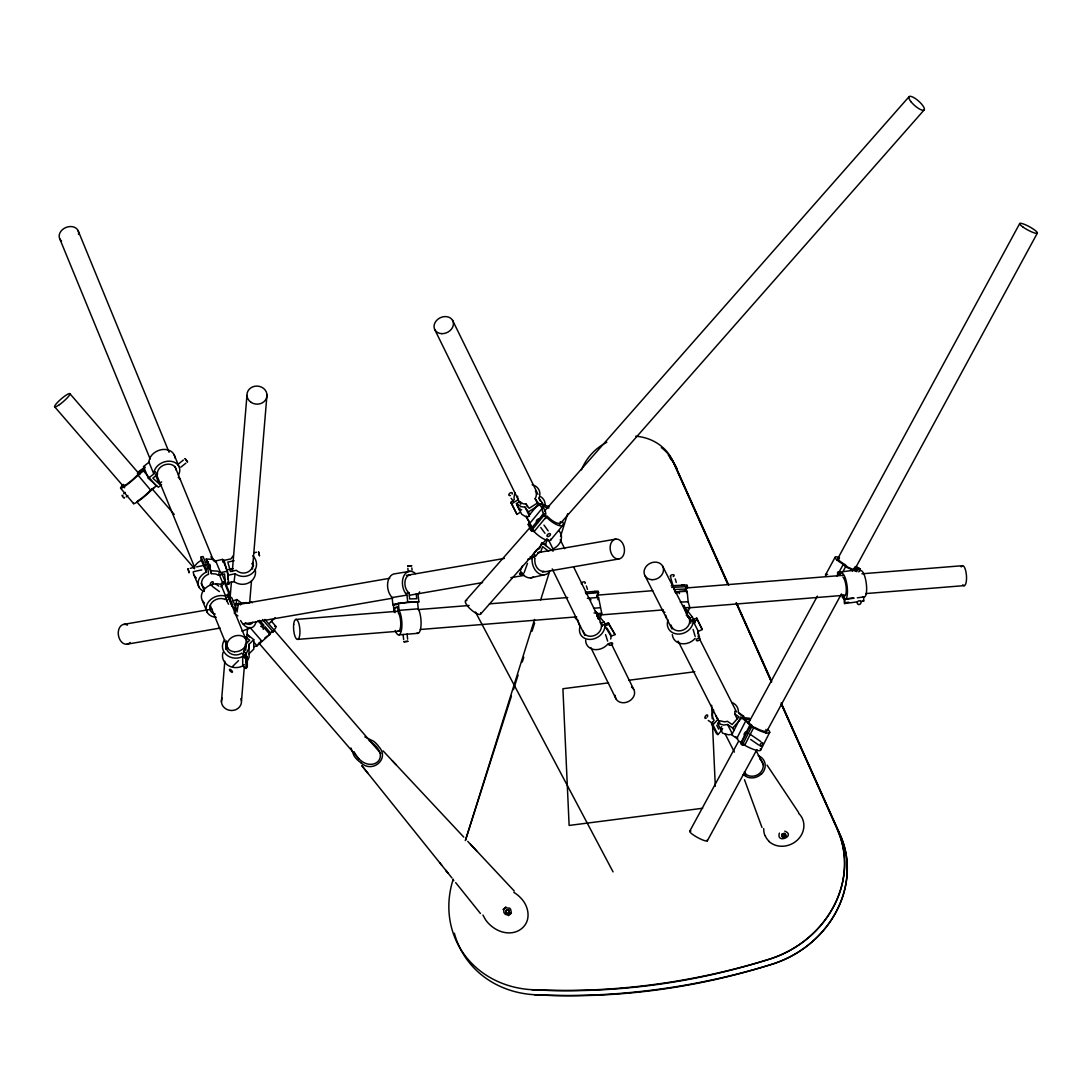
<?xml version="1.0" encoding="UTF-8"?>
<svg xmlns="http://www.w3.org/2000/svg" width="1092" height="1092" viewBox="0 0 1092 1092"><rect width="100%" height="100%" fill="white"/><g stroke="black" fill="none" stroke-linecap="round" stroke-linejoin="round"><path stroke-width="1.5" d="M689.229 616.502L690.513 620.843L685.571 611.097L683.851 605.309L687.578 612.653L689.857 607.521L688.151 601.733L687.155 591.277L674.542 591.905M234.644 611.575L236.705 609.718L231.995 606.21L232.023 603.002L228.091 595.495M785.626 834.192L785.721 836.581L783.046 837.509L782.036 836.527L782.213 833.742M221.43 701.856L224.815 661.233M225.798 649.385L226.508 640.922M230.03 598.607L231.449 581.681M232.296 571.525L246.956 395.481M241.469 701.105L244.294 667.239M245.7 650.313L247.543 628.309M249.659 602.92L251.488 580.917M252.47 569.068L266.994 394.731M223.833 562.353L224.078 560.373L230.985 558.872L233.128 555.828M227.641 579.497L228.173 575.238L224.078 560.373M227.177 583.114L234.097 581.627L235.08 573.737A13.363 12.299 7.2 0 0 253.167 572.481A13.363 12.299 7.2 0 0 252.784 555.746M246.615 602.579L241.537 603.043L236.827 599.535L234.343 613.254L237.879 615.888M236.964 612.052L238.547 603.303L240.69 604.9M507.207 913.622L509.254 912.612L508.886 910.196L506.333 910.005L505.582 912.12A2.047 2.02 -31.5 0 0 506.483 913.349M530.139 522.945L526.726 518.236L538.82 503.521L542.233 508.244L530.139 522.945L530.425 526.521L533.046 528.692M542.233 508.244L542.519 511.807L543.584 513.527L545.918 514.209L545.167 510.428L542.069 506.142L548.853 508.108M585.285 592.151L598.061 591.113L598.566 592.669L597.078 597.501L596.696 596.614M597.829 599.713L598.539 597.42L587.36 598.32M598.539 597.42L601.747 613.281L600.04 618.809L595.386 611.097L598.716 619.178M534.575 619.437L465.383 840.567L511.411 696.095M540.677 599.918L549.836 570.652M560.524 536.5L567.635 513.745M513.486 689.612L518.127 675.006M522.249 662.025L523.791 657.152M532.05 631.19L534.63 623.068M530.453 529.156L528.214 524.61L528.828 522.918M524.092 572.809L527.491 563.336M531.845 556.702L535.885 555.801L538.452 552.77L540.622 552.102L542.601 546.642L548.593 551.214M546.491 546.164L545.591 544.321L547.215 539.817M521.02 569.505L522.317 565.97M783.046 837.509L782.896 834.07M123.273 484.411A13.363 1.611 -40.2 0 0 123.669 487.018A13.363 1.611 -40.2 0 0 138.029 475.184L143.475 470.843L144.758 467.635L143.543 466.543L148.99 462.203A13.363 10.401 -22.3 0 1 161.684 449.631A13.363 10.401 -22.3 0 1 174.938 457.903M133.565 503.098A13.363 1.611 -40.2 0 0 139.23 500.586A13.363 1.611 -40.2 0 0 150.969 490.513L156.606 485.694M679.183 591.386L685.489 591.086L687.482 586.595L686.991 584.971L671.225 585.749M686.527 592.697L687.155 591.277M685.68 612.639L687.032 609.554M749.535 718.263L740.635 717.348L731.695 734.889L736.813 738.41L739.175 741.454L742.232 742.901M736.813 738.41L745.754 720.87L740.635 717.348M748.539 722.576L750.04 719.655L744.362 719.068L751.815 725.416L750.327 728.35M740.922 742.765L749.863 725.224L751.815 725.416M749.863 726.453L740.922 744.007L742.355 744.99L744.717 745.235L753.657 727.682L749.863 726.453L755.063 727.545A9.719 2.198 27 0 0 764.1 731.203A9.719 2.198 27 0 0 765.861 729.483M742.355 744.99L751.296 727.436M760.783 749.863L769.723 732.309M419.628 591.864L418.1 594.799L418.837 601.883L416.393 602.293M779.374 833.114C775.893 844.512 796.286 835.762 784.82 831.162M825.511 574.952L834.998 557.48M689.775 831.121L738.547 741.318M748.293 723.354L817.376 596.136M836.882 560.223L1019.764 223.464M836.95 575.975L843.27 564.332A13.363 2.43 28.5 0 1 835.175 557.985A13.363 2.43 28.5 0 1 839.516 557.589M842.915 571.676L845.522 566.871L843.27 564.332M852.361 571.266L855.009 567.321L858.571 569.451L856.933 570.215M707.329 840.854L756.906 749.549M765.847 733.087L841.441 593.898M854.435 569.956L1037.304 233.197M858.749 571.88L860.332 568.973L855.828 566.461M508.954 913.103L509.363 910.291L506.552 909.882L506.142 912.694L507.466 913.472L509.295 912.666M243.639 655.978L243.625 651.255L245.482 647.201L245.29 644.471L249.645 640.199L245.714 637.073M248.976 644.348L249.099 657.316L246.369 662.844L246.328 653.412L249.058 647.884L248.976 644.348L253.754 639.653L247.215 634.452L249.399 636.977M543.584 513.527L530.357 529.443L531.313 530.767L534.138 531.586L546.232 516.871L542.451 514.728L548.17 517.089A9.719 3.262 39.4 0 0 556.51 522.891A9.719 3.262 39.4 0 0 560.346 521.621M531.313 530.767L543.407 516.052M545.372 518.618L547.392 516.161M550.655 540.076L562.762 525.361M509.923 914.222L511.192 911.943L510.647 909.349A4.259 4.081 78.5 0 0 510.114 908.612A4.327 4.163 81.3 0 0 509.718 908.216L505.227 907.766L503.726 909.827L503.903 912.366A4.409 4.368 -36.7 0 0 504.64 913.581L504.777 913.731A4.286 4.245 -39.2 0 0 505.937 914.591L508.285 914.959L511.384 913.089L508.422 915.628M465.506 600.859L530.808 526.644M544.307 511.288L909.063 96.683M480.617 614.1L547.037 538.602M559.432 524.529L924.173 109.91M721.962 730.07L717.908 734.575L716.475 733.578L711.534 723.846L714.059 720.324A13.363 11.248 -26.9 0 1 713.649 709.977M717.908 734.575L712.967 724.829L717.976 719.259L717.171 718.44A9.719 8.176 -26.9 0 1 716.188 716.12M717.649 723.423L723.709 725.047L727.572 724.515L732.514 734.261L728.651 734.793L722.59 733.169L717.649 723.423L720.024 720.788L724.556 721.853L727.463 721.321L732.118 724.528L739.011 716.884L734.67 713.909A9.719 8.176 -26.9 0 0 734.807 711.206M733.933 730.48L732.691 728.036L743.502 716.024L738.369 712.503A13.363 11.248 -26.9 0 0 731.681 702.388M265.069 626.617L270.488 632.91L271.294 632.05M505.227 907.766L505.951 907.029L503.002 909.513M269.151 623.546L275.184 617.676M232.569 666.448L238.493 660.633M258.203 643.993L261.466 640.799M249.017 653.794L253.794 649.098L253.754 639.653M253.794 646.778L257.043 645.822L269.901 634.425L257.971 620.611M245.946 658.995L242.683 656.401L242.724 665.833L245.987 668.427L245.946 658.995L247.297 657.671L241.591 653.125L240.513 653.862A9.719 8.599 -0.2 0 1 230.139 653.344A9.719 8.599 -0.2 0 1 226.235 644.826M270.488 632.91L274.679 630.753L273.055 631.217M245.987 668.427L247.324 667.103L247.297 657.671M204.504 603.098A13.363 10.401 -22.3 0 1 204.218 589.462A13.363 10.401 -22.3 0 1 220.461 584.316L224.037 581.681L225.348 582.678L230.18 594.43L224.693 599.412L223.655 598.907A9.719 7.562 -22.3 0 0 210.729 604.176A9.719 7.562 -22.3 0 0 215.206 614.073M220.912 586.704L222.481 585.271M216.202 617.28A13.363 10.401 -22.3 0 1 207.03 604.422A13.363 10.401 -22.3 0 1 225.293 596.082L228.856 593.447L224.037 581.681M228.569 604.245L226.713 600.791L229.306 598.43M782.131 835.162L783.264 834.206L785.817 835.216M264.755 638.124L267.171 636.117M178.378 464.045L183.347 460.06M145.031 466.967L137.633 472.44M137.387 473.491L142.342 469.533L141.346 472.003L136.746 475.675A9.719 1.174 -40.2 0 1 127.095 484.015A9.719 1.174 -40.2 0 1 123.901 484.739M123.696 493.761L125.389 492.424M161.602 484.643L158.34 487.25L148.362 478.296L153.808 473.955A13.363 10.401 -22.3 0 1 169.82 461.193A13.363 10.401 -22.3 0 1 178.378 475.184M126.167 496.942L127.846 495.591M154.286 487.346L149.686 491.018A9.719 1.174 -40.2 0 1 137.456 500.969M176.221 470.161A9.719 7.562 -22.3 0 0 165.847 464.441A9.719 7.562 -22.3 0 0 157.439 474.488L152.825 478.16L159.186 483.865L161.657 481.886M185.899 463.144L180.767 467.226M244.308 655.296L242.247 656.702A13.363 11.821 -0.2 0 1 225.907 654.313A13.363 11.821 -0.2 0 1 224.761 639.694M244.349 664.728L242.287 666.147A13.363 11.821 -0.2 0 1 227.409 664.973A13.363 11.821 -0.2 0 1 223.055 652.333M520.324 512.216L516.953 514.373L510.783 502.443L514.277 499.672A13.363 10.852 -26.1 0 1 515.247 492.806M516.953 514.373L511.738 503.767L518.195 499.645L517.758 498.635A9.719 7.89 -26.1 0 1 517.663 496.137M526.576 517.308L521.662 514.195L516.461 503.589L519.505 501.637L523.245 503.808L526.044 504.04L529.156 508.326L538.015 502.661L535.135 498.675A9.719 7.89 -26.1 0 0 535.435 490.99M529.77 514.537L528.46 511.875L542.369 502.975L538.957 498.252A13.363 10.852 -26.1 0 0 532.145 484.739M599.986 622.099L600.682 623.409L604.026 622.03L605.569 624.583M615.069 634.588L608.886 624.351L604.859 626.03L611.042 636.254L615.069 634.588L608.38 622.795L601.337 625.716L601.446 626.835A9.719 7.849 -31.1 0 1 592.806 636.022A9.719 7.849 -31.1 0 1 583.114 631.026M204.231 587.755A9.719 7.562 -22.3 0 1 207.248 574.788L208.517 574.337L207.89 568.29L203.071 556.538L201.119 556.961L200.955 560.592A13.363 10.401 -22.3 0 0 193.939 567.963M201.119 556.961L205.951 568.714L205.787 572.358A13.363 10.401 -22.3 0 0 198.102 582.514A13.363 10.401 -22.3 0 0 204.177 591.455M233.087 600.914L236.827 599.535M234.07 604.954L238.547 603.303M238.547 604.135L241.537 603.043M246.505 603.439L250.969 601.788L252.293 602.784M241.919 631.135L250.873 627.859M202.43 563.035L203.699 562.571M695.222 622.658L692.396 617.089L688.984 618.29L686.213 615.042M671.02 625.061A9.719 8.176 -26.9 0 0 680.78 630.726A9.719 8.176 -26.9 0 0 689.694 621.867L689.584 620.706L696.805 618.154L702.238 629.524L698.143 631.463A13.363 11.248 -26.9 0 1 697.679 633.797M668.086 619.956A13.363 11.248 -26.9 0 0 677.531 634.043A13.363 11.248 -26.9 0 0 693.215 621.717L697.297 619.792L702.238 629.524M394.089 611.97L393.366 604.886L398.362 603.275L417.526 601.733L418.25 608.817A13.363 4.136 85.4 0 1 421.034 625.115A13.363 4.136 85.4 0 1 416.912 633.073M394.99 612.653L394.485 607.807L397.679 606.783L398.293 612.776A9.719 3.003 85.4 0 1 400.75 624.501A9.719 3.003 85.4 0 1 397.829 631.121M268.987 634.698L269.901 634.425M537.933 552.702L540.622 552.102M527.709 559.295L532.2 558.299L530.207 556.77M530.507 577.886L543.952 574.897M222.481 582.855L225.416 582.213L224.556 573.914L218.263 575.279L216.066 574.023L211.357 573.628L206.238 559.022L212.667 559.363L215.711 560.892L222.618 559.404L227.436 571.157L228.788 584.193L226.017 584.78M254.354 552.688L256.483 552.224M190.226 568.304L192.369 567.84M196.642 566.912L205.2 565.069M234.125 560.728L227.832 562.08L230.453 571.553L236.295 570.283A9.719 8.941 7.2 0 0 247.788 572.085A9.719 8.941 7.2 0 0 252.689 562.448M205.951 568.714L207.89 568.29M193.284 571.717L201.829 569.874M228.419 569.628L233.128 568.604M206.238 559.022L211.056 570.775L217.499 571.116L220.529 572.645L227.436 571.157M228.173 575.238L235.08 573.737M123.887 624.365L211.957 609.09M236.882 604.777L389.762 578.282M406.388 575.402L504.422 558.408M537.66 552.648L615.765 539.12M126.972 644.212L220.024 628.077M243.284 624.051L392.847 598.129M409.459 595.249L482.568 582.582M510.824 577.682L524.119 575.388M542.396 572.208L618.836 558.967A10.046 7.071 80.2 0 0 622.604 543.256A10.046 7.071 80.2 0 0 610.455 544.908A10.046 7.071 80.2 0 0 618.836 558.967M410.101 571.266L395.249 573.737A13.363 8.913 80.6 0 0 387.701 582.869A13.363 8.913 80.6 0 0 392.137 597.556L392.861 604.64L394.226 604.613M406.06 593.434L409.022 592.942L409.65 598.935L416.721 598.744L416.229 593.912M392.137 597.556L406.988 595.085A13.363 8.913 80.6 0 1 403.494 576.74A13.363 8.913 80.6 0 1 415.588 573.628M392.861 604.64L407.725 602.17L418.837 601.883M837.646 575.347L837.632 572.372L856.811 569.86L856.824 571.744M853.48 597.856L843.898 599.112L844.689 599.59A13.363 3.877 82.5 0 0 846.628 583.032A13.363 3.877 82.5 0 0 839.884 574.911L837.632 572.372M854.121 598.225L844.526 599.481L844.553 603.548L857.343 601.869M857.316 597.802L863.704 596.969L863.731 601.037L860.537 601.446M845.508 602.62L848.716 602.197M608.558 682.855L562.912 688.738L569.123 825.443L702.702 808.257M628.856 680.248L694.799 671.757M206.525 561.875L208.408 561.711M393.366 604.886L396.505 604.64M394.485 607.807L397.679 607.548M585.79 593.707L598.566 592.669M398.362 603.275L399.085 610.36L418.25 608.817M295.659 619.464L399.385 611.111M418.086 609.595L469.11 605.487M489.516 603.835L567.744 597.529M596.642 595.195L652.77 590.676M686.772 587.933L843.215 575.32M861.929 573.805L962.257 565.724M593.57 608.271L599.958 607.753M594.034 612.981L597.228 612.721M596.928 613.663L601.747 613.281M297.829 639.366L399.863 631.135M420.27 629.497L576.712 616.871M597.119 615.233L663.445 609.882M688.956 607.821L845.399 595.208M865.806 593.57L964.427 585.612M399.03 634.848L418.209 633.305M671.703 587.387L687.482 586.595M673.819 589.571L686.445 588.943L685.858 587.523M680.261 602.129L688.151 601.733M685.093 607.766L689.857 607.521M453.207 879.21A100.45 89.503 -27.9 0 0 531.886 989.693C612.23 993.597 692.847 982.814 769.655 959.104A100.464 89.462 -27.7 0 0 837.605 830.125L781.449 704.217M454.34 933.21A100.45 89.503 -27.9 0 0 534.561 994.73C614.905 998.634 695.522 987.851 772.331 964.14A100.464 89.462 -27.7 0 0 840.28 835.162L781.189 702.838M745.044 744.43L743.079 744.225L745.167 745.508A13.363 3.017 27 0 0 757.193 750.45A13.363 3.017 27 0 0 760.305 748.593M528.46 511.875L525.047 507.152L521.362 506.702L516.461 503.589M528.214 524.61L530.671 524.965M543.72 544.048L545.591 544.321M364.837 736.895L373.805 741.345A31.409 27.982 -27.9 0 1 378.828 746.641C390.172 758.913 372.317 773.723 360.988 762.789M538.82 503.521L549.481 506.606M534.384 530.603L532.937 530.193L534.466 531.968A13.363 4.491 39.4 0 0 545.481 539.762A13.363 4.491 39.4 0 0 551.201 538.697M597.174 616.625L600.409 617.84L604.026 622.03M855.2 566.762L860.332 568.973M845.522 566.871L855.705 571.252M685.571 611.097L688.82 612.557L692.396 617.089M863.076 596.587L863.881 597.078A13.363 3.877 82.5 0 0 866.161 582.527A13.363 3.877 82.5 0 0 859.991 570.884M369.205 740.608C396.328 758.49 366.967 777.572 354.067 751.746M752.019 726.671L754.108 727.954A13.363 3.017 27 0 0 767.348 733.087A13.363 3.017 27 0 0 767.676 729.36M513.8 892.314L515.356 893.324A39.776 35.449 -27.9 0 1 520.898 898.115C528.187 905.445 531.244 918.522 523.628 926.726A16.667 14.851 -27.9 0 1 515.165 932.036C507.657 934.274 499.44 932.008 493.229 927.504A39.107 34.848 -27.9 0 1 485.558 919.778L482.923 915.041M708.258 720.447L711.588 722.727M760.878 741.632L749.781 734.001M750.641 739.448L758.735 745.017M727.572 724.515L732.691 728.036M735.421 736.622L737.755 738.219M711.534 723.846L712.967 724.829M228.856 593.447L230.18 594.43M215.861 583.974L218.782 586.145M228.351 595.331L231.873 597.952L236.705 609.718M212.121 586.186L219.396 591.605M749.863 725.224L745.754 720.87M553.057 551.187L541.769 542.56L539.585 548.566L536.855 549.59L533.401 553.903L535.885 555.801M783.387 836.622L784.575 837.537M243.625 651.255L246.328 653.412M122.932 495.686C120.038 493.557 125.13 500.354 124.283 497.433M178.255 477.381L180.016 478.965M759.677 758.626L762.161 761.424A10.879 9.691 -27.9 0 1 763.172 766.871A10.456 9.323 -27.9 0 1 760.796 772.153A10.388 9.255 -27.9 0 1 755.678 775.607A10.756 9.582 -27.9 0 1 749.699 775.975A10.456 9.323 -27.9 0 1 746.355 774.501L744.826 773.163M476.863 851.105L467.758 841.372M463.772 837.114L392.41 760.837M514.223 890.99L470.42 844.225M383.128 750.914L395.946 764.618M853.944 568.359L855.991 570.679L847.283 566.925L845.372 564.769A9.719 1.761 28.5 0 1 839.366 558.667M863.103 600.313L863.731 601.037M844.553 603.548L844.293 595.973A9.719 2.826 82.5 0 0 846.232 587.905A9.719 2.826 82.5 0 0 842.942 577.081M271.471 621.28L275.812 626.303M69.861 393.652L139.817 474.611M152.034 488.738L174.242 514.441M210.879 556.838L215.329 561.984M264.906 619.437L380.767 753.439M262.476 619.505L273.328 632.063M259.637 620.338L263.977 625.361M249.877 627.313L261.821 641.127M54.696 406.825L124.652 487.783M136.869 501.924L194.608 568.741M259.009 643.256L358.94 758.913M253.767 642.028L257.043 645.822M545.031 515.479L546.56 517.253A13.363 4.491 39.4 0 0 558.981 525.539A13.363 4.491 39.4 0 0 562.803 521.949M143.475 470.843L156.415 486.172M138.029 475.184L150.969 490.513M120.707 488.315L133.647 503.658M361.78 765.628L368.018 773.395M448.02 873.068L445.754 870.256L446.778 871.525M439.571 862.53L441.81 865.328M480.453 913.513L455.678 882.609M362.244 766.202L451.952 877.982M785.721 836.581L784.848 833.906M511.124 498.28L513.117 501.023M543.966 525.075L548.198 530.903M540.758 527.491L544.99 533.319M510.783 502.443L511.738 503.767M767.048 765.096L798.662 812.598M842.109 596.833L842.969 598.129L842.942 594.758M784.07 833.073L784.793 834.233M607.015 628.159L610.865 634.561L611.083 636.718A13.363 10.784 -31.1 0 1 610.66 639.011M600.682 623.409L602.224 625.962M661.342 447.597A50.232 44.758 -27.9 0 1 674.078 463.486L676.753 468.523A50.232 44.758 -27.9 0 0 670.092 458.217M781.299 704.026L840.212 835.052A100.464 89.503 -27.9 0 1 772.331 964.14A622.754 554.872 -27.9 0 1 534.561 994.73M475.457 611.984L613.062 871.88M453.125 879.483L453.794 880.739M210.265 567.99L209.473 564.141L210.415 567.253M743.502 716.024L744.362 717.731M693.174 621.239L698.116 630.985M662.585 566.052L690.84 621.949M698.02 635.967L736.54 711.957M756.579 751.473L763.513 765.164M689.584 620.706L690.827 623.15M734.67 713.909L737.141 718.782M717.976 719.259L719.833 722.918M645.003 575.771L671.976 628.965M678.132 641.127L718.973 721.689M725.129 733.851L734.384 752.088M744.389 771.839L745.932 774.883M716.748 725.306L718.686 729.128M542.369 502.975L543.284 504.818M452.566 320.325L537.947 494.28M560.223 539.653L564.673 548.73M573.587 566.885L602.538 625.88M611.452 644.034L633.729 689.407M538.957 498.252L540.444 501.283M535.135 498.675L537.728 503.972M548.498 539.83L552.962 548.921A13.363 10.852 -26.1 0 0 558.954 530.835M526.044 504.04L527.354 506.688M525.047 507.152L529.511 516.257M519.505 501.637L520.816 504.286M434.916 329.907L519.56 502.347M526.235 515.956L531.435 526.549M552.224 568.905L584.889 635.462M590.827 647.57L616.079 698.989M516.953 505.146L519.492 510.278M728.705 585.012L675.538 466.229A50.232 45.045 -28.6 0 0 668.372 455.337M736.704 603.207L771.648 681.299M674.092 463.486L728.118 584.63M736.418 603.262L771.061 680.917M727.777 584.165L672.863 461.193A50.232 45.045 -28.6 0 0 635.762 436.227M736.117 602.839L771.566 682.241M227.9 582.022L228.788 584.193M174.119 454.736L178.938 466.489M221.785 573.396L225.416 582.213M215.711 560.892L220.529 572.645M78.064 230.549L169.096 452.293M174.911 466.448L213.65 560.81M218.81 573.396L223.328 584.397M228.487 596.983L245.932 639.448M229.579 600.327L231.995 606.21M220.898 584.52L225.73 596.287M225.498 597.843L226.713 600.791M201.488 560.401L206.306 572.153M59.787 238.861L150.177 459.036M155.337 471.621L194.717 567.553M201.174 583.278L204.409 591.154M210.21 605.296L227.655 647.761M155.569 475.047L159.186 483.865M148.99 462.203L153.808 473.955M194.185 575.375L199.003 587.141M202.443 600.696L207.275 612.448M143.543 466.543L148.362 478.296M685.107 590.144L685.489 591.086M744.485 779.715L761.998 827.518M608.38 622.795L608.886 624.351M605.528 634.534L607.671 641.168M596.846 614.427L598.361 619.096M586.363 585.954L587.482 589.38M579.361 625.238L577.559 619.71A13.363 4.136 85.4 0 1 574.952 617.308M696.805 618.154L697.297 619.792M699.59 637.25L697.952 631.695M693.106 629.442L695.167 636.418M675.211 578.897L676.276 582.486M670.816 578.173L673.109 585.94M665.792 615.233L666.652 618.14M781.64 834.493L782.036 836.527M350.969 748.02L354.081 755.923A31.095 27.71 -27.9 0 0 360.988 762.776M411.848 567.895L412.08 570.092M407.848 568.304L408.08 570.502M406.988 595.085L407.725 602.17M407.098 634.043L407.616 639.161M403.112 634.479L403.644 639.584M222.618 559.404L222.905 562.162M211.056 570.775L211.357 573.628M604.695 624.324L604.913 626.494A13.363 10.784 -31.1 0 1 589.721 639.434A13.363 10.784 -31.1 0 1 580.152 626.317M711.629 705.255L712.243 718.754M712.394 722.126L715.315 786.267M837.55 830.016A100.464 89.503 -27.9 0 1 769.655 959.104A622.754 554.872 -27.9 0 1 531.886 989.693M798.702 813.417A20.571 18.332 -27.9 0 1 802.729 819.409A20.912 18.632 -27.9 0 1 803.33 830.152A20.42 18.195 -27.9 0 1 797.433 840.035A20.42 18.195 -27.9 0 1 790.744 844.403A20.611 18.373 -27.9 0 1 769.055 841.523M769.259 841.495A20.42 18.195 -27.9 0 1 765.192 835.68M764.987 835.653A20.953 18.673 -27.9 0 1 763.717 828.569M758.258 755.719A12.517 11.152 -27.9 0 1 764.496 761.684A12.872 11.466 -27.9 0 1 764.864 768.236A12.394 11.043 -27.9 0 1 761.288 774.269M761.22 774.132A12.517 11.152 -27.9 0 1 743.993 775.033M744.007 775.143A12.667 11.289 -27.9 0 1 743.242 774.351M540.704 496.71A13.363 10.852 -26.1 0 1 545.072 505.391M510.414 495.495A2.007 1.16 -35.9 0 1 508.858 494.512A2.007 1.16 -35.9 0 1 511.206 492.615A2.007 1.16 -35.9 0 1 512.134 494.103M521.662 509.746A2.007 1.16 -35.9 0 1 519.587 509.95A2.007 1.16 -35.9 0 1 520.051 508.108M536.936 521.908A2.007 1.16 -35.9 0 1 536.841 520.065A2.007 1.16 -35.9 0 1 539.339 518.973M549.317 571.962A13.363 9.787 77.4 0 1 537.974 572.931A13.363 9.787 77.4 0 1 532.104 558.817L532.555 556.415L535.053 558.326L534.807 559.568A9.719 7.112 77.4 0 0 543.98 571.225M533.456 576.999A13.363 9.787 77.4 0 1 519.969 569.765M274.734 626.33A13.363 2.28 -40.8 0 1 273.382 630.876M260.647 626.371A2.007 0.696 45.5 0 1 262.681 627.641A2.007 0.696 45.5 0 1 263.227 629.361M399.085 610.36A13.363 4.136 85.4 0 1 401.447 630.221A13.363 4.136 85.4 0 1 395.236 630.48M409.022 592.942A9.719 6.484 80.6 0 1 404.9 582.364A9.719 6.484 80.6 0 1 410.196 574.897M593.284 592.437A13.363 4.136 85.4 0 1 595.809 591.946M608.285 643.557A13.363 10.784 -31.1 0 1 594.062 649.522A13.363 10.784 -31.1 0 1 585.653 640.171M589.298 598.989A2.007 1.16 -18 0 1 590.813 600.095M581.708 584.138A2.007 1.16 -18 0 1 582.077 582.486A2.007 1.16 -18 0 1 584.63 581.968A2.007 1.16 -18 0 1 584.957 583.483M826.139 576.085A13.363 2.43 28.5 0 1 827.518 574.378M256.006 621.635A13.363 8.272 69.8 0 1 249.563 627.914A13.363 8.272 69.8 0 1 240.609 620.543M252.675 622.385A9.719 6.02 69.8 0 1 245.263 622.727M196.273 577.941A13.363 10.401 -22.3 0 1 193.284 572.413M255.132 569.205A13.363 12.299 7.2 0 1 249.563 582.405A13.363 12.299 7.2 0 1 234.097 581.627M251.788 563.622A13.363 12.299 7.2 0 1 253.521 565.697M695.167 638.315A13.363 11.248 -26.9 0 1 681.258 643.638A13.363 11.248 -26.9 0 1 672.303 634.588M664.946 612.339A13.363 4.668 87.2 0 1 662.134 609.486M681.49 585.367A13.363 4.668 87.2 0 1 684.384 585.367M694.58 621.812A2.007 1.078 -16.5 0 1 694.062 622.249M691.714 620.966A2.007 1.078 -16.5 0 1 693.106 620.461M671.061 576.972A2.007 1.078 -16.4 0 1 670.829 575.361A2.007 1.078 -16.4 0 1 673.764 574.856A2.007 1.078 -16.4 0 1 673.204 576.603M675.948 593.42A2.007 1.078 -16.5 0 1 678.364 592.601A2.007 1.078 -16.5 0 1 679.388 593.666M738.752 713.172A13.363 11.248 -26.9 0 1 741.4 715.588M722.645 728.528A2.007 0.983 -55.5 0 1 720.843 729.019A2.007 0.983 -55.5 0 1 721.662 726.589M706.237 718.113A2.007 0.983 -55.5 0 1 704.941 717.212A2.007 0.983 -55.5 0 1 707.029 714.919A2.007 0.983 -55.5 0 1 707.22 717.034M744.635 735.257A2.007 0.983 -55.5 0 1 744.348 733.619A2.007 0.983 -55.5 0 1 746.123 731.79A2.007 0.983 -55.5 0 1 746.86 732.978M581.504 469.833A50.232 45.045 -28.6 0 1 606.797 442.274M480.78 612.721A10.046 2.976 41.3 0 1 471.157 609.759A10.046 2.976 41.3 0 1 466.816 600.491M130.139 642.533A10.046 7.071 80.2 0 1 118.414 635.244A10.046 7.071 80.2 0 1 127.436 625.115M631.504 687.059A10.046 8.149 -26.1 0 1 628.623 701.446A10.046 8.149 -26.1 0 1 615.192 695.317M240.895 698.566A10.046 9.036 4.8 0 1 231.327 710.51A10.046 9.036 4.8 0 1 222.085 698.061M961.192 566.925A10.046 3.099 85.4 0 1 966.42 575.211A10.046 3.099 85.4 0 1 962.748 584.821M707.152 839.953A10.046 1.829 28.5 0 1 697.256 837.359A10.046 1.829 28.5 0 1 690.949 830.971M61.548 241.059A10.046 7.808 -22.3 0 1 66.162 227.395A10.046 7.808 -22.3 0 1 78.569 234.425M258.558 551.924L259.473 555.692L258.558 551.924M188.083 568.768L188.998 572.645L188.083 568.768M185.108 458.667L187.51 461.848L185.108 458.667M403.958 641.727L407.848 641.345L403.958 641.727M407.821 566.038L411.616 565.711L407.821 566.038M547.856 536.541A2.007 1.16 -35.9 0 0 550.464 534.275A2.007 1.16 -35.9 0 0 547.788 534.275A2.007 1.16 -35.9 0 0 547.856 536.541M520.01 574.078A2.007 0.901 19.9 0 0 523.3 574.802A2.007 0.901 19.9 0 0 521.307 572.945A2.007 0.901 19.9 0 0 520.01 574.078M244.608 655.91A2.007 0.696 45.5 0 0 247.174 657.739A2.007 0.696 45.5 0 0 245.577 655.186A2.007 0.696 45.5 0 0 244.608 655.91M229.811 670.447A2.007 0.696 45.5 0 0 232.378 672.263A2.007 0.696 45.5 0 0 230.794 669.724A2.007 0.696 45.5 0 0 229.811 670.447M609.623 645.249A2.007 1.16 -18 0 0 612.653 643.707A2.007 1.16 -18 0 0 609.855 643.12A2.007 1.16 -18 0 0 609.623 645.249M858.872 604.518A2.007 1.761 -41.5 0 0 860.919 601.733A2.007 1.761 -41.5 0 0 857.643 601.678A2.007 1.761 -41.5 0 0 858.872 604.518M211.507 585.107A2.007 1.147 -53.3 0 0 213.24 582.145A2.007 1.147 -53.3 0 0 210.674 583.087A2.007 1.147 -53.3 0 0 211.507 585.107M697.01 640.649A2.007 1.078 -16.5 0 0 700.108 639.257A2.007 1.078 -16.5 0 0 697.406 638.67A2.007 1.078 -16.5 0 0 697.01 640.649M761.356 745.863A2.007 0.983 -55.5 0 0 762.626 742.847A2.007 0.983 -55.5 0 0 760.209 744.539A2.007 0.983 -55.5 0 0 761.356 745.863M910.987 101.72A10.046 2.976 41.3 0 0 924.091 109.992A10.046 2.976 41.3 0 0 914.755 98.171A10.046 2.976 41.3 0 0 910.987 101.72M441.81 333.661A10.046 8.149 -26.1 0 0 452.948 321.103A10.046 8.149 -26.1 0 0 436.472 320.584A10.046 8.149 -26.1 0 0 441.81 333.661M251.242 402.443A10.046 9.036 4.8 0 0 266.98 396.027A10.046 9.036 4.8 0 0 252.702 386.868A10.046 9.036 4.8 0 0 251.242 402.443M59.432 404.654A10.046 1.706 -40.8 0 0 69.888 393.68A10.046 1.706 -40.8 0 0 57.521 402.388A10.046 1.706 -40.8 0 0 59.432 404.654M293.68 624.487A10.046 3.099 85.4 0 0 297.502 639.434A10.046 3.099 85.4 0 0 299.058 624.324A10.046 3.099 85.4 0 0 293.68 624.487M1023.272 227.259A10.046 1.829 28.5 0 0 1037.345 233.142A10.046 1.829 28.5 0 0 1024.978 224.583A10.046 1.829 28.5 0 0 1023.272 227.259M234.493 651.76A10.046 7.808 -22.3 0 0 246.15 639.953A10.046 7.808 -22.3 0 0 229.73 639.093A10.046 7.808 -22.3 0 0 234.493 651.76M652.006 579.702A10.046 8.449 -26.9 0 0 662.981 566.857A10.046 8.449 -26.9 0 0 646.396 566.175A10.046 8.449 -26.9 0 0 652.006 579.702"/></g></svg>
